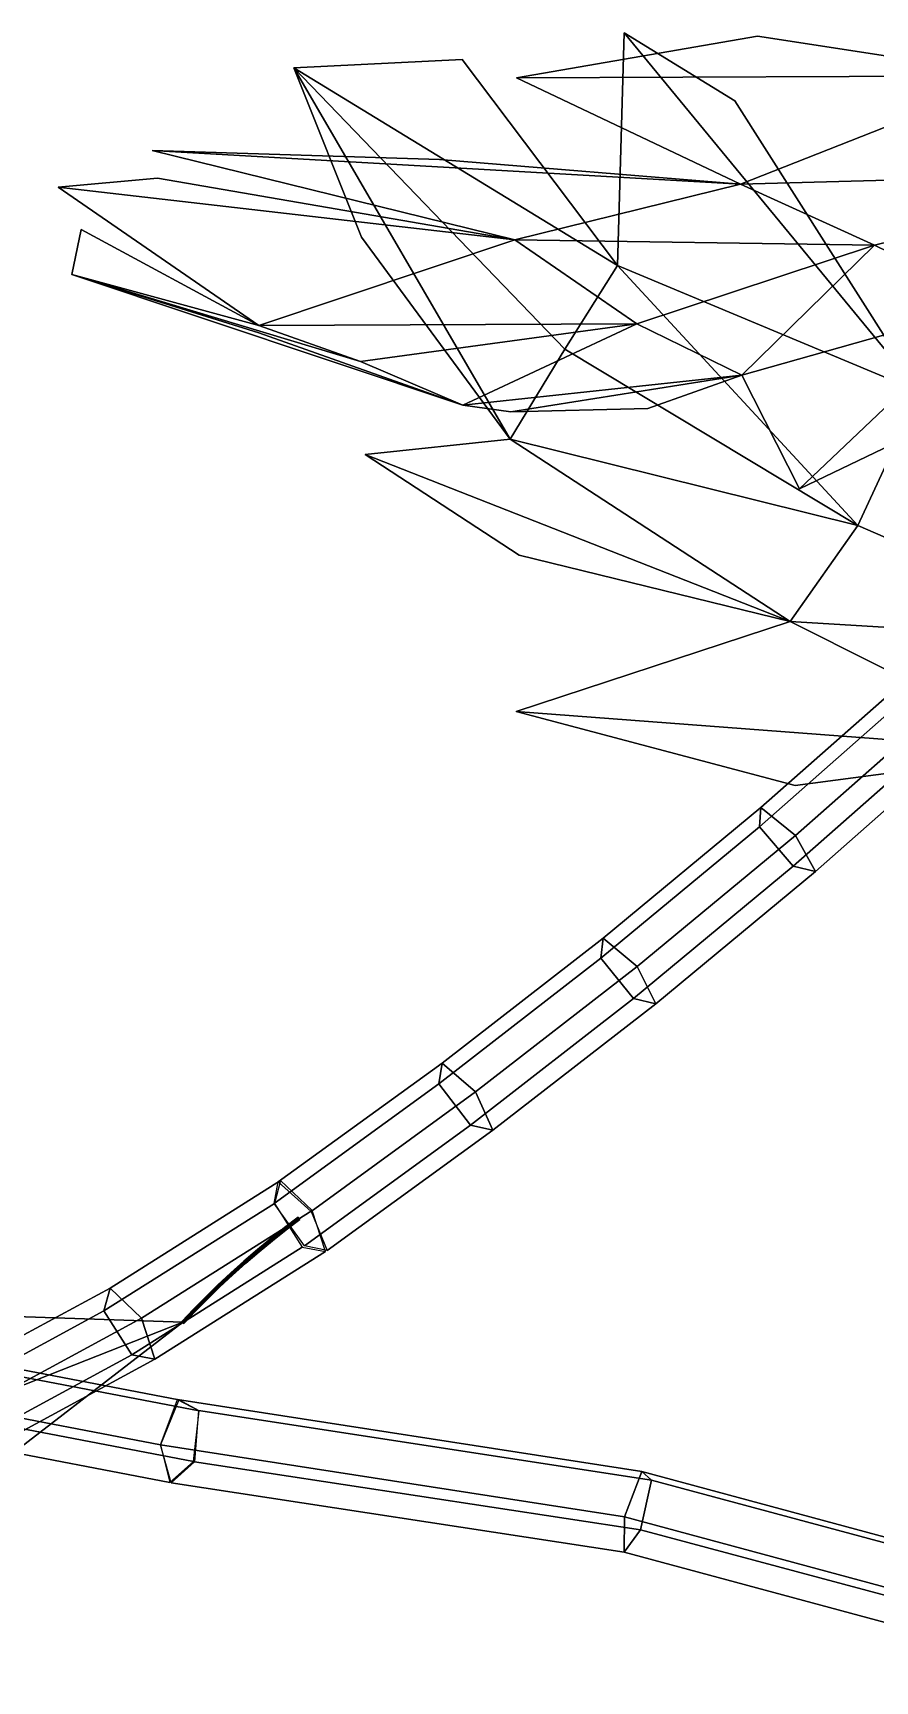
# Model space of a CAD drawing. Header units: metres. Extents: x -349 to 464, y -383 to 362.
# Drawn here: x 90.43 to 112.79, y 70.3 to 114.1 of the extents above; entities that cross this region are included whole.
import ezdxf

# ---------------------------------------------------------------- set-up
doc = ezdxf.new("R2010")
doc.units = ezdxf.units.M

msp = doc.modelspace()

# ---------------------------------------------------------------- linework, layer by layer
at = {"layer": 'Breeder_Leaf', "color": 3}
for points in [[(116.5228, 112.9678, 414.0526), (109.6723, 114.0205, 416.0117), (103.2638, 112.9077, 414.149)], [(116.5228, 112.9678, 414.0526), (103.2638, 112.9077, 414.149), (109.6723, 114.0205, 416.0117)], [(113.9766, 104.5698, 276.087), (106.1249, 114.1038, 278.9403), (105.9508, 107.927, 276.4694)], [(113.9766, 104.5698, 276.087), (105.9508, 107.927, 276.4694), (106.1249, 114.1038, 278.9403)], [(113.9766, 104.5698, 276.087), (109.0645, 112.3026, 279.2817), (106.1249, 114.1038, 278.9403)], [(113.9766, 104.5698, 276.087), (106.1249, 114.1038, 278.9403), (109.0645, 112.3026, 279.2817)], [(105.9508, 107.927, 276.4694), (101.8257, 113.3972, 274.0245), (97.3524, 113.179, 269.9877)], [(105.9508, 107.927, 276.4694), (97.3524, 113.179, 269.9877), (101.8257, 113.3972, 274.0245)], [(105.9508, 107.927, 276.4694), (97.3524, 113.179, 269.9877), (104.5503, 105.702, 272.5761)], [(105.9508, 107.927, 276.4694), (104.5503, 105.702, 272.5761), (97.3524, 113.179, 269.9877)], [(104.5503, 105.702, 272.5761), (97.3524, 113.179, 269.9877), (103.0992, 103.3104, 268.8217)], [(104.5503, 105.702, 272.5761), (103.0992, 103.3104, 268.8217), (97.3524, 113.179, 269.9877)], [(97.3524, 113.179, 269.9877), (99.1497, 108.6788, 268.1042), (103.0992, 103.3104, 268.8217)], [(97.3524, 113.179, 269.9877), (103.0992, 103.3104, 268.8217), (99.1497, 108.6788, 268.1042)], [(116.5228, 112.9678, 414.0526), (103.2638, 112.9077, 414.149), (109.2198, 110.0854, 408.9495)], [(116.5228, 112.9678, 414.0526), (109.2198, 110.0854, 408.9495), (103.2638, 112.9077, 414.149)], [(116.5228, 112.9678, 414.0526), (109.2198, 110.0854, 408.9495), (120.6553, 110.3963, 410.2909)], [(116.5228, 112.9678, 414.0526), (120.6553, 110.3963, 410.2909), (109.2198, 110.0854, 408.9495)], [(109.2198, 110.0854, 408.9495), (93.591, 110.9765, 408.3236), (103.2246, 108.6102, 404.0179)], [(109.2198, 110.0854, 408.9495), (103.2246, 108.6102, 404.0179), (93.591, 110.9765, 408.3236)], [(109.2198, 110.0854, 408.9495), (101.2255, 110.7378, 410.7695), (93.591, 110.9765, 408.3236)], [(109.2198, 110.0854, 408.9495), (93.591, 110.9765, 408.3236), (101.2255, 110.7378, 410.7695)], [(109.2198, 110.0854, 408.9495), (112.7795, 108.4612, 404.6756), (120.6553, 110.3963, 410.2909)], [(109.2198, 110.0854, 408.9495), (120.6553, 110.3963, 410.2909), (112.7795, 108.4612, 404.6756)], [(120.6553, 110.3963, 410.2909), (112.7795, 108.4612, 404.6756), (115.9624, 106.9085, 400.0839)], [(120.6553, 110.3963, 410.2909), (115.9624, 106.9085, 400.0839), (112.7795, 108.4612, 404.6756)], [(103.2246, 108.6102, 404.0179), (93.734, 110.2434, 402.838), (91.09676, 110.0061, 400.6041)], [(103.2246, 108.6102, 404.0179), (91.09676, 110.0061, 400.6041), (93.734, 110.2434, 402.838)], [(103.2246, 108.6102, 404.0179), (91.09676, 110.0061, 400.6041), (96.4287, 106.3297, 399.0736)], [(103.2246, 108.6102, 404.0179), (96.4287, 106.3297, 399.0736), (91.09676, 110.0061, 400.6041)], [(109.2198, 110.0854, 408.9495), (103.2246, 108.6102, 404.0179), (112.7795, 108.4612, 404.6756)], [(109.2198, 110.0854, 408.9495), (112.7795, 108.4612, 404.6756), (103.2246, 108.6102, 404.0179)], [(96.4287, 106.3297, 399.0736), (91.7095, 108.8825, 394.1613), (91.4588, 107.6851, 388.2574)], [(96.4287, 106.3297, 399.0736), (91.4588, 107.6851, 388.2574), (91.7095, 108.8825, 394.1613)], [(103.2246, 108.6102, 404.0179), (96.4287, 106.3297, 399.0736), (106.4605, 106.3702, 400.6134)], [(103.2246, 108.6102, 404.0179), (106.4605, 106.3702, 400.6134), (96.4287, 106.3297, 399.0736)], [(103.2246, 108.6102, 404.0179), (106.4605, 106.3702, 400.6134), (112.7795, 108.4612, 404.6756)], [(103.2246, 108.6102, 404.0179), (112.7795, 108.4612, 404.6756), (106.4605, 106.3702, 400.6134)], [(112.7795, 108.4612, 404.6756), (106.4605, 106.3702, 400.6134), (109.2535, 105.0125, 396.528)], [(112.7795, 108.4612, 404.6756), (109.2535, 105.0125, 396.528), (106.4605, 106.3702, 400.6134)], [(112.7795, 108.4612, 404.6756), (109.2535, 105.0125, 396.528), (115.9624, 106.9085, 400.0839)], [(112.7795, 108.4612, 404.6756), (115.9624, 106.9085, 400.0839), (109.2535, 105.0125, 396.528)], [(105.9508, 107.927, 276.4694), (104.5503, 105.702, 272.5761), (112.3337, 101.0181, 272.657)], [(105.9508, 107.927, 276.4694), (112.3337, 101.0181, 272.657), (104.5503, 105.702, 272.5761)], [(113.9766, 104.5698, 276.087), (105.9508, 107.927, 276.4694), (112.3337, 101.0181, 272.657)], [(113.9766, 104.5698, 276.087), (112.3337, 101.0181, 272.657), (105.9508, 107.927, 276.4694)], [(96.4287, 106.3297, 399.0736), (91.4588, 107.6851, 388.2574), (99.1253, 105.3702, 395.3483)], [(96.4287, 106.3297, 399.0736), (99.1253, 105.3702, 395.3483), (91.4588, 107.6851, 388.2574)], [(99.1253, 105.3702, 395.3483), (91.4588, 107.6851, 388.2574), (101.8384, 104.208, 391.7139)], [(99.1253, 105.3702, 395.3483), (101.8384, 104.208, 391.7139), (91.4588, 107.6851, 388.2574)], [(91.4588, 107.6851, 388.2574), (96.422, 106.1374, 388.2681), (101.8384, 104.208, 391.7139)], [(91.4588, 107.6851, 388.2574), (101.8384, 104.208, 391.7139), (96.422, 106.1374, 388.2681)], [(109.2535, 105.0125, 396.528), (110.782, 101.9921, 386.2309), (115.9624, 106.9085, 400.0839)], [(109.2535, 105.0125, 396.528), (115.9624, 106.9085, 400.0839), (110.782, 101.9921, 386.2309)], [(110.782, 101.9921, 386.2309), (115.2307, 104.1239, 392.3635), (115.9624, 106.9085, 400.0839)], [(110.782, 101.9921, 386.2309), (115.9624, 106.9085, 400.0839), (115.2307, 104.1239, 392.3635)], [(96.4287, 106.3297, 399.0736), (99.1253, 105.3702, 395.3483), (106.4605, 106.3702, 400.6134)], [(96.4287, 106.3297, 399.0736), (106.4605, 106.3702, 400.6134), (99.1253, 105.3702, 395.3483)], [(106.4605, 106.3702, 400.6134), (99.1253, 105.3702, 395.3483), (101.8384, 104.208, 391.7139)], [(106.4605, 106.3702, 400.6134), (101.8384, 104.208, 391.7139), (99.1253, 105.3702, 395.3483)], [(106.4605, 106.3702, 400.6134), (101.8384, 104.208, 391.7139), (109.2535, 105.0125, 396.528)], [(106.4605, 106.3702, 400.6134), (109.2535, 105.0125, 396.528), (101.8384, 104.208, 391.7139)], [(112.3337, 101.0181, 272.657), (104.5503, 105.702, 272.5761), (103.0992, 103.3104, 268.8217)], [(112.3337, 101.0181, 272.657), (103.0992, 103.3104, 268.8217), (104.5503, 105.702, 272.5761)], [(101.8384, 104.208, 391.7139), (103.1186, 104.0339, 384.5378), (109.2535, 105.0125, 396.528)], [(101.8384, 104.208, 391.7139), (109.2535, 105.0125, 396.528), (103.1186, 104.0339, 384.5378)], [(103.1186, 104.0339, 384.5378), (106.7559, 104.1214, 387.8937), (109.2535, 105.0125, 396.528)], [(103.1186, 104.0339, 384.5378), (109.2535, 105.0125, 396.528), (106.7559, 104.1214, 387.8937)], [(113.9766, 104.5698, 276.087), (112.3337, 101.0181, 272.657), (119.4483, 97.919, 271.8944)], [(113.9766, 104.5698, 276.087), (119.4483, 97.919, 271.8944), (112.3337, 101.0181, 272.657)], [(103.0992, 103.3104, 268.8217), (99.2483, 102.9036, 262.6434), (110.5348, 98.4667, 268.584)], [(103.0992, 103.3104, 268.8217), (110.5348, 98.4667, 268.584), (99.2483, 102.9036, 262.6434)], [(112.3337, 101.0181, 272.657), (103.0992, 103.3104, 268.8217), (110.5348, 98.4667, 268.584)], [(112.3337, 101.0181, 272.657), (110.5348, 98.4667, 268.584), (103.0992, 103.3104, 268.8217)], [(99.2483, 102.9036, 262.6434), (103.3357, 100.2219, 263.4191), (110.5348, 98.4667, 268.584)], [(99.2483, 102.9036, 262.6434), (110.5348, 98.4667, 268.584), (103.3357, 100.2219, 263.4191)], [(119.4483, 97.919, 271.8944), (112.3337, 101.0181, 272.657), (110.5348, 98.4667, 268.584)], [(119.4483, 97.919, 271.8944), (110.5348, 98.4667, 268.584), (112.3337, 101.0181, 272.657)], [(110.5348, 98.4667, 268.584), (103.2599, 96.07132, 260.9141), (117.4348, 95.00218, 267.305)], [(110.5348, 98.4667, 268.584), (117.4348, 95.00218, 267.305), (103.2599, 96.07132, 260.9141)], [(119.4483, 97.919, 271.8944), (110.5348, 98.4667, 268.584), (117.4348, 95.00218, 267.305)], [(119.4483, 97.919, 271.8944), (117.4348, 95.00218, 267.305), (110.5348, 98.4667, 268.584)], [(103.2599, 96.07132, 260.9141), (110.6711, 94.1019, 262.6857), (117.4348, 95.00218, 267.305)], [(103.2599, 96.07132, 260.9141), (117.4348, 95.00218, 267.305), (110.6711, 94.1019, 262.6857)], [(81.3504, 80.2863, 412.6316), (83.1111, 75.386, 409.3562), (94.4076, 79.8369, 405.6201)], [(81.3504, 80.2863, 412.6316), (94.4076, 79.8369, 405.6201), (83.1111, 75.386, 409.3562)], [(94.4076, 79.8369, 405.6201), (83.1111, 75.386, 409.3562), (82.6886, 70.8059, 404.6402)], [(94.4076, 79.8369, 405.6201), (82.6886, 70.8059, 404.6402), (83.1111, 75.386, 409.3562)]]:
    msp.add_3dface(points, dxfattribs=at)
at = {"layer": 'Breeder_Petiole', "color": 3}
for points in [[(113.8444, 96.6445, 413.0927), (109.7217, 93.00497, 411.5563), (109.7578, 93.5155, 410.2501), (113.8562, 97.1324, 411.7774)], [(113.8562, 97.1324, 411.7774), (109.7578, 93.5155, 410.2501), (110.6778, 92.7739, 409.5381), (114.792, 96.4049, 411.0715)], [(114.7732, 95.6272, 413.168), (110.6203, 91.9601, 411.6201), (109.7217, 93.00497, 411.5563), (113.8444, 96.6445, 413.0927)], [(114.792, 96.4049, 411.0715), (110.6778, 92.7739, 409.5381), (111.2078, 91.8181, 410.38), (115.3555, 95.48, 411.926)], [(115.3555, 95.48, 411.926), (111.2078, 91.8181, 410.38), (110.6203, 91.9601, 411.6201), (114.7732, 95.6272, 413.168)], [(109.7217, 93.00497, 411.5563), (105.5082, 89.5137, 409.925), (105.5692, 90.04615, 408.6284), (109.7578, 93.5155, 410.2501)], [(109.7578, 93.5155, 410.2501), (105.5692, 90.04615, 408.6284), (106.473, 89.291, 407.91), (110.6778, 92.7739, 409.5381)], [(110.6203, 91.9601, 411.6201), (106.3759, 88.4424, 409.9766), (105.5082, 89.5137, 409.925), (109.7217, 93.00497, 411.5563)], [(110.6778, 92.7739, 409.5381), (106.473, 89.291, 407.91), (106.9687, 88.3055, 408.7385), (111.2078, 91.8181, 410.38)], [(111.2078, 91.8181, 410.38), (106.9687, 88.3055, 408.7385), (106.3759, 88.4424, 409.9766), (110.6203, 91.9601, 411.6201)], [(105.5082, 89.5137, 409.925), (101.209, 86.1751, 408.2007), (101.2953, 86.7283, 406.9144), (105.5692, 90.04615, 408.6284)], [(105.5692, 90.04615, 408.6284), (101.2953, 86.7283, 406.9144), (102.1826, 85.9603, 406.1891), (106.473, 89.291, 407.91)], [(106.3759, 88.4424, 409.9766), (102.045, 85.07841, 408.2395), (101.209, 86.1751, 408.2007), (105.5082, 89.5137, 409.925)], [(106.473, 89.291, 407.91), (102.1826, 85.9603, 406.1891), (102.6433, 84.9464, 407.0034), (106.9687, 88.3055, 408.7385)], [(106.9687, 88.3055, 408.7385), (102.6433, 84.9464, 407.0034), (102.045, 85.07841, 408.2395), (106.3759, 88.4424, 409.9766)], [(101.209, 86.1751, 408.2007), (96.8291, 82.993, 406.3856), (96.9413, 83.5663, 405.11), (101.2953, 86.7283, 406.9144)], [(101.2953, 86.7283, 406.9144), (96.9413, 83.5663, 405.11), (97.8118, 82.7858, 404.3776), (102.1826, 85.9603, 406.1891)], [(102.045, 85.07841, 408.2395), (97.6329, 81.8721, 406.4108), (96.8291, 82.993, 406.3856), (101.209, 86.1751, 408.2007)], [(102.1826, 85.9603, 406.1891), (97.8118, 82.7858, 404.3776), (98.2368, 81.7448, 405.1769), (102.6433, 84.9464, 407.0034)], [(102.6433, 84.9464, 407.0034), (98.2368, 81.7448, 405.1769), (97.6329, 81.8721, 406.4108), (102.045, 85.07841, 408.2395)], [(96.8388, 82.9983, 406.3904), (92.3087, 80.1379, 404.3983), (92.4736, 80.7488, 403.1461), (97.00376, 83.6092, 405.1382)], [(97.00376, 83.6092, 405.1382), (92.4736, 80.7488, 403.1461), (93.3095, 79.9461, 402.3978), (97.8397, 82.8065, 404.3899)], [(97.5769, 81.8327, 406.3857), (93.04678, 78.9723, 404.3936), (92.3087, 80.1379, 404.3983), (96.8388, 82.9983, 406.3904)], [(97.8397, 82.8065, 404.3899), (93.3095, 79.9461, 402.3978), (93.6617, 78.8545, 403.1643), (98.1918, 81.7148, 405.1564)], [(97.1053, 82.3363, 405.4073), (96.7462, 82.05127, 405.3228), (96.7446, 82.0666, 405.2778), (97.1064, 82.3539, 405.3628)], [(97.1064, 82.3539, 405.3628), (96.7446, 82.0666, 405.2778), (96.7725, 82.03894, 405.2525), (97.1353, 82.3267, 405.3375)], [(97.466, 82.6106, 405.5247), (97.1053, 82.3363, 405.4073), (97.1064, 82.3539, 405.3628), (97.4671, 82.6283, 405.4798)], [(97.4944, 82.5727, 405.5258), (97.1336, 82.2987, 405.4085), (97.1053, 82.3363, 405.4073), (97.466, 82.6106, 405.5247)], [(97.4671, 82.6283, 405.4798), (97.1064, 82.3539, 405.3628), (97.1353, 82.3267, 405.3375), (97.4962, 82.6009, 405.4543)], [(97.513, 82.5667, 405.4826), (97.152, 82.2927, 405.3656), (97.1336, 82.2987, 405.4085), (97.4944, 82.5727, 405.5258)], [(97.4962, 82.6009, 405.4543), (97.1353, 82.3267, 405.3375), (97.152, 82.2927, 405.3656), (97.513, 82.5667, 405.4826)], [(96.7462, 82.05127, 405.3228), (96.3892, 81.7558, 405.2708), (96.3849, 81.7688, 405.2257), (96.7446, 82.0666, 405.2778)], [(96.7446, 82.0666, 405.2778), (96.3849, 81.7688, 405.2257), (96.4118, 81.7408, 405.2004), (96.7725, 82.03894, 405.2525)], [(96.775, 82.01452, 405.3241), (96.4186, 81.72, 405.2723), (96.3892, 81.7558, 405.2708), (96.7462, 82.05127, 405.3228)], [(96.7725, 82.03894, 405.2525), (96.4118, 81.7408, 405.2004), (96.4325, 81.7107, 405.2291), (96.7912, 82.00694, 405.2809)], [(96.7912, 82.00694, 405.2809), (96.4325, 81.7107, 405.2291), (96.4186, 81.72, 405.2723), (96.775, 82.01452, 405.3241)], [(97.1336, 82.2987, 405.4085), (96.775, 82.01452, 405.3241), (96.7462, 82.05127, 405.3228), (97.1053, 82.3363, 405.4073)], [(97.1353, 82.3267, 405.3375), (96.7725, 82.03894, 405.2525), (96.7912, 82.00694, 405.2809), (97.152, 82.2927, 405.3656)], [(97.152, 82.2927, 405.3656), (96.7912, 82.00694, 405.2809), (96.775, 82.01452, 405.3241), (97.1336, 82.2987, 405.4085)], [(98.1918, 81.7148, 405.1564), (93.6617, 78.8545, 403.1643), (93.04678, 78.9723, 404.3936), (97.5769, 81.8327, 406.3857)], [(96.3892, 81.7558, 405.2708), (96.03623, 81.4517, 405.2519), (96.02939, 81.4624, 405.2068), (96.3849, 81.7688, 405.2257)], [(96.3849, 81.7688, 405.2257), (96.02939, 81.4624, 405.2068), (96.05529, 81.4339, 405.1816), (96.4118, 81.7408, 405.2004)], [(96.4186, 81.72, 405.2723), (96.06619, 81.4168, 405.2534), (96.03623, 81.4517, 405.2519), (96.3892, 81.7558, 405.2708)], [(96.4118, 81.7408, 405.2004), (96.05529, 81.4339, 405.1816), (96.0779, 81.4058, 405.2103), (96.4325, 81.7107, 405.2291)], [(96.4325, 81.7107, 405.2291), (96.0779, 81.4058, 405.2103), (96.06619, 81.4168, 405.2534), (96.4186, 81.72, 405.2723)], [(95.6892, 81.1405, 405.2659), (95.35, 80.8239, 405.313), (95.3382, 80.83, 405.2689), (95.6798, 81.1489, 405.2212)], [(95.6798, 81.1489, 405.2212), (95.3382, 80.83, 405.2689), (95.3622, 80.8006, 405.2442), (95.7047, 81.1199, 405.1963)], [(95.7196, 81.1065, 405.2675), (95.381, 80.7909, 405.3145), (95.35, 80.8239, 405.313), (95.6892, 81.1405, 405.2659)], [(95.7047, 81.1199, 405.1963), (95.3622, 80.8006, 405.2442), (95.3885, 80.7766, 405.2722), (95.7292, 81.09393, 405.2247)], [(95.7292, 81.09393, 405.2247), (95.3885, 80.7766, 405.2722), (95.381, 80.7909, 405.3145), (95.7196, 81.1065, 405.2675)], [(96.03623, 81.4517, 405.2519), (95.6892, 81.1405, 405.2659), (95.6798, 81.1489, 405.2212), (96.02939, 81.4624, 405.2068)], [(96.02939, 81.4624, 405.2068), (95.6798, 81.1489, 405.2212), (95.7047, 81.1199, 405.1963), (96.05529, 81.4339, 405.1816)], [(96.06619, 81.4168, 405.2534), (95.7196, 81.1065, 405.2675), (95.6892, 81.1405, 405.2659), (96.03623, 81.4517, 405.2519)], [(96.05529, 81.4339, 405.1816), (95.7047, 81.1199, 405.1963), (95.7292, 81.09393, 405.2247), (96.0779, 81.4058, 405.2103)], [(96.0779, 81.4058, 405.2103), (95.7292, 81.09393, 405.2247), (95.7196, 81.1065, 405.2675), (96.06619, 81.4168, 405.2534)], [(92.3087, 80.1379, 404.3983), (87.6646, 77.6208, 402.2463), (87.8838, 78.2654, 401.0197), (92.4736, 80.7488, 403.1461)], [(92.4736, 80.7488, 403.1461), (87.8838, 78.2654, 401.0197), (88.6842, 77.4431, 400.2541), (93.3095, 79.9461, 402.3978)], [(95.35, 80.8239, 405.313), (95.02049, 80.5037, 405.3928), (95.00639, 80.5074, 405.3495), (95.3382, 80.83, 405.2689)], [(95.3382, 80.83, 405.2689), (95.00639, 80.5074, 405.3495), (95.02948, 80.4776, 405.3251), (95.3622, 80.8006, 405.2442)], [(95.381, 80.7909, 405.3145), (95.05196, 80.4717, 405.3942), (95.02049, 80.5037, 405.3928), (95.35, 80.8239, 405.313)], [(95.3622, 80.8006, 405.2442), (95.02948, 80.4776, 405.3251), (95.05748, 80.4556, 405.3526), (95.3885, 80.7766, 405.2722)], [(95.3885, 80.7766, 405.2722), (95.05748, 80.4556, 405.3526), (95.05196, 80.4717, 405.3942), (95.381, 80.7909, 405.3145)], [(94.7024, 80.1816, 405.5049), (94.3974, 79.8595, 405.649), (94.3789, 79.8585, 405.6076), (94.6861, 80.183, 405.4626)], [(94.6861, 80.183, 405.4626), (94.3789, 79.8585, 405.6076), (94.4005, 79.8275, 405.5839), (94.7083, 80.1527, 405.4387)], [(94.7343, 80.1505, 405.5061), (94.43, 79.829, 405.6498), (94.3974, 79.8595, 405.649), (94.7024, 80.1816, 405.5049)], [(95.02049, 80.5037, 405.3928), (94.7024, 80.1816, 405.5049), (94.6861, 80.183, 405.4626), (95.00639, 80.5074, 405.3495)], [(95.00639, 80.5074, 405.3495), (94.6861, 80.183, 405.4626), (94.7083, 80.1527, 405.4387), (95.02948, 80.4776, 405.3251)], [(95.05196, 80.4717, 405.3942), (94.7343, 80.1505, 405.5061), (94.7024, 80.1816, 405.5049), (95.02049, 80.5037, 405.3928)], [(95.02948, 80.4776, 405.3251), (94.7083, 80.1527, 405.4387), (94.7379, 80.1327, 405.4654), (95.05748, 80.4556, 405.3526)], [(95.05748, 80.4556, 405.3526), (94.7379, 80.1327, 405.4654), (94.7343, 80.1505, 405.5061), (95.05196, 80.4717, 405.3942)], [(93.04678, 78.9723, 404.3936), (88.3348, 76.4155, 402.2092), (87.6646, 77.6208, 402.2463), (92.3087, 80.1379, 404.3983)], [(93.3095, 79.9461, 402.3978), (88.6842, 77.4431, 400.2541), (88.9614, 76.3063, 400.985), (93.6617, 78.8545, 403.1643)], [(94.7083, 80.1527, 405.4387), (94.4005, 79.8275, 405.5839), (94.4319, 79.8094, 405.6099), (94.7379, 80.1327, 405.4654)], [(94.7379, 80.1327, 405.4654), (94.4319, 79.8094, 405.6099), (94.43, 79.829, 405.6498), (94.7343, 80.1505, 405.5061)], [(93.6617, 78.8545, 403.1643), (88.9614, 76.3063, 400.985), (88.3348, 76.4155, 402.2092), (93.04678, 78.9723, 404.3936)], [(93.8153, 76.5804, 336.0287), (88.7315, 77.5534, 333.6039), (89.2196, 78.7516, 333.0615), (94.3034, 77.7786, 335.4864)], [(94.3034, 77.7786, 335.4864), (89.2196, 78.7516, 333.0615), (89.7545, 78.4612, 331.8235), (94.8383, 77.4881, 334.2483)], [(94.8383, 77.4881, 334.2483), (89.7545, 78.4612, 331.8235), (89.6051, 77.109, 331.594), (94.689, 76.136, 334.0188)], [(94.0604, 75.5782, 335.1129), (88.9765, 76.5512, 332.688), (88.7315, 77.5534, 333.6039), (93.8153, 76.5804, 336.0287)], [(106.1379, 74.67, 342.0175), (93.81, 76.5816, 336.0262), (94.2676, 77.7849, 335.4687), (106.5954, 75.8733, 341.4599)], [(106.5954, 75.8733, 341.4599), (94.2676, 77.7849, 335.4687), (94.822, 77.4907, 334.2402), (106.8529, 75.6424, 340.1244)], [(94.689, 76.136, 334.0188), (89.6051, 77.109, 331.594), (88.9765, 76.5512, 332.688), (94.0604, 75.5782, 335.1129)], [(106.8529, 75.6424, 340.1244), (94.822, 77.4907, 334.2402), (94.7146, 76.1312, 334.0314), (106.5629, 74.3219, 339.8498)], [(106.1236, 73.7243, 341.0131), (94.09275, 75.5726, 335.1289), (93.81, 76.5816, 336.0262), (106.1379, 74.67, 342.0175)], [(106.5629, 74.3219, 339.8498), (94.7146, 76.1312, 334.0314), (94.09275, 75.5726, 335.1289), (106.1236, 73.7243, 341.0131)], [(119.1603, 71.1505, 345.1084), (106.1379, 74.67, 342.0175), (106.5954, 75.8733, 341.4599), (119.6178, 72.3538, 344.5509)], [(119.6178, 72.3538, 344.5509), (106.5954, 75.8733, 341.4599), (106.8529, 75.6424, 340.1244), (119.571, 72.2214, 343.1785)], [(119.571, 72.2214, 343.1785), (106.8529, 75.6424, 340.1244), (106.5629, 74.3219, 339.8498), (119.094, 70.9615, 342.8812)], [(118.8417, 70.3034, 344.0671), (106.1236, 73.7243, 341.0131), (106.1379, 74.67, 342.0175), (119.1603, 71.1505, 345.1084)], [(119.094, 70.9615, 342.8812), (106.5629, 74.3219, 339.8498), (106.1236, 73.7243, 341.0131), (118.8417, 70.3034, 344.0671)]]:
    msp.add_3dface(points, dxfattribs=at)

doc.saveas('drawing.dxf')
